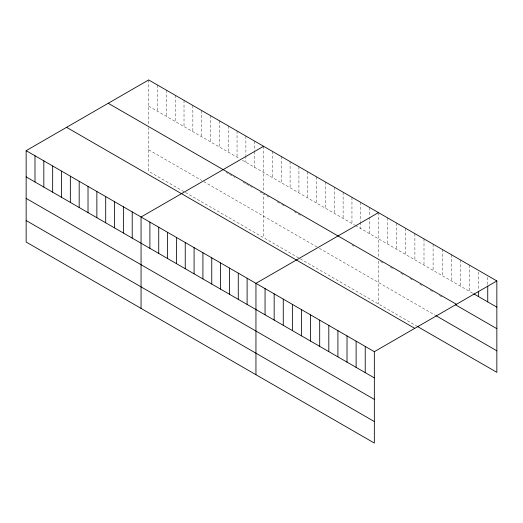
<?xml version="1.0" encoding="UTF-8"?>
<svg xmlns="http://www.w3.org/2000/svg" width="523" height="523" viewBox="0 0 523 523"><rect width="100%" height="100%" fill="white"/><g stroke="black" fill="none" stroke-linecap="round" stroke-linejoin="round"><path stroke-width="0.39" stroke-dasharray="2.62 1.96" d="M148.663 106.143L239.769 158.744M242.489 160.313L354.672 225.08M355.352 225.472L473.034 293.416M226.171 172.394L228.211 173.571M229.571 174.355L235.01 177.5M243.169 182.207L245.888 183.776M246.568 184.168L252.008 187.312M260.166 192.019L262.206 193.196M269.005 197.125L263.566 193.987L263.566 237.645M277.164 201.832L281.243 204.192M281.923 204.585L286.003 206.938M294.161 211.645L301.64 215.966M351.953 245.012L353.993 246.189M380.567 261.533L383.372 263.154M390.374 267.194L392.479 268.41M400.886 273.261L403.684 274.882M409.986 278.524L412.791 280.138M419.799 284.185L421.898 285.395M430.305 290.252L433.103 291.867M439.412 295.508L442.21 297.123M148.663 149.8L201.695 180.422M203.735 181.599L318.638 247.935M319.318 248.327L435.208 315.238M184.018 191.719L148.663 171.309L148.663 127.645M185.377 192.503L298.921 258.055M300.28 258.839L416.994 326.228M487.743 277.288L487.743 285.231M478.637 272.032L478.637 289.5M469.53 265.187L469.53 291.389M460.423 259.931L460.423 286.133M451.316 254.668L451.316 280.877M442.21 249.412L442.21 275.621M433.103 244.156L433.103 270.365M423.996 238.9L423.996 265.102M414.896 233.644L414.896 259.846M405.789 228.381L405.789 254.59M396.682 223.125L396.682 249.334M387.576 217.869L387.576 244.071M378.469 212.613L378.469 257.251M378.469 261.062L378.469 303.981M369.63 207.507L369.63 216.241M369.63 217.038L369.63 233.716M360.792 202.408L360.792 221.464M360.792 222.255L360.792 228.61M351.953 197.302L351.953 223.511M343.114 192.203L343.114 218.405M334.275 187.097L334.275 213.306M325.437 181.991L325.437 208.2M316.598 176.892L316.598 203.094M307.759 171.786L307.759 197.995M298.921 166.687L298.921 192.889M290.082 161.581L290.082 187.79M281.243 156.482L281.243 182.684M272.405 151.376L272.405 177.585M263.566 146.277L263.566 191.68M254.727 141.171L254.727 150.702M254.727 151.493L254.727 167.38M245.888 136.065L245.888 155.128M245.888 155.919L245.888 162.274M237.05 130.966L237.05 157.168M228.211 125.86L228.211 152.069M219.372 120.761L219.372 146.963M210.534 115.655L210.534 141.864M201.695 110.556L201.695 136.758M192.856 105.45L192.856 131.659M184.018 100.351L184.018 126.553M175.179 95.245L175.179 121.454M166.34 90.139L166.34 116.348M157.501 85.04L157.501 111.242M148.663 79.934L148.663 125.343"/><path stroke-width="0.78" d="M26.15 150.67L374.337 351.691L374.337 443.066L26.15 242.044L26.15 150.67L148.663 79.934L496.85 280.956L496.85 372.33L417.694 326.633M263.566 146.277L141.053 217.006L141.053 308.38M378.469 212.613L255.95 283.342L255.95 374.716M374.337 351.691L496.85 280.956M473.733 293.821L496.85 307.164M108.235 103.279L456.422 304.301M455.52 304.811L496.85 328.666M435.907 315.644L496.85 350.828M66.578 127.331L414.765 328.352M26.15 176.879L374.337 377.9M26.15 198.38L374.337 399.402M26.15 220.536L374.337 421.558M487.743 286.022L487.743 301.908M478.637 291.089L478.637 296.652M365.231 346.435L365.231 372.638M356.124 341.179L356.124 367.381M347.017 335.923L347.017 362.125M337.91 330.66L337.91 356.869M328.804 325.404L328.804 351.613M319.697 320.148L319.697 346.35M310.59 314.892L310.59 341.094M301.483 309.629L301.483 335.838M292.377 304.373L292.377 330.582M283.27 299.117L283.27 325.326M274.163 293.861L274.163 320.063M265.056 288.604L265.056 314.807M247.111 278.243L247.111 304.445M238.272 273.137L238.272 299.346M229.434 268.038L229.434 294.24M220.595 262.932L220.595 289.141M211.756 257.832L211.756 284.035M202.917 252.727L202.917 278.936M194.085 247.627L194.085 273.83M185.247 242.522L185.247 268.73M176.408 237.416L176.408 263.625M167.569 232.317L167.569 258.519M158.731 227.211L158.731 253.42M149.892 222.112L149.892 248.314M132.214 211.907L132.214 238.109M123.376 206.801L123.376 233.01M114.537 201.701L114.537 227.904M105.698 196.596L105.698 222.805M96.86 191.49L96.86 217.699M88.021 186.391L88.021 212.593M79.182 181.285L79.182 207.494M70.344 176.186L70.344 202.388M61.505 171.08L61.505 197.289M52.666 165.981L52.666 192.183M43.827 160.875L43.827 187.084M34.989 155.776L34.989 181.978"/></g></svg>
